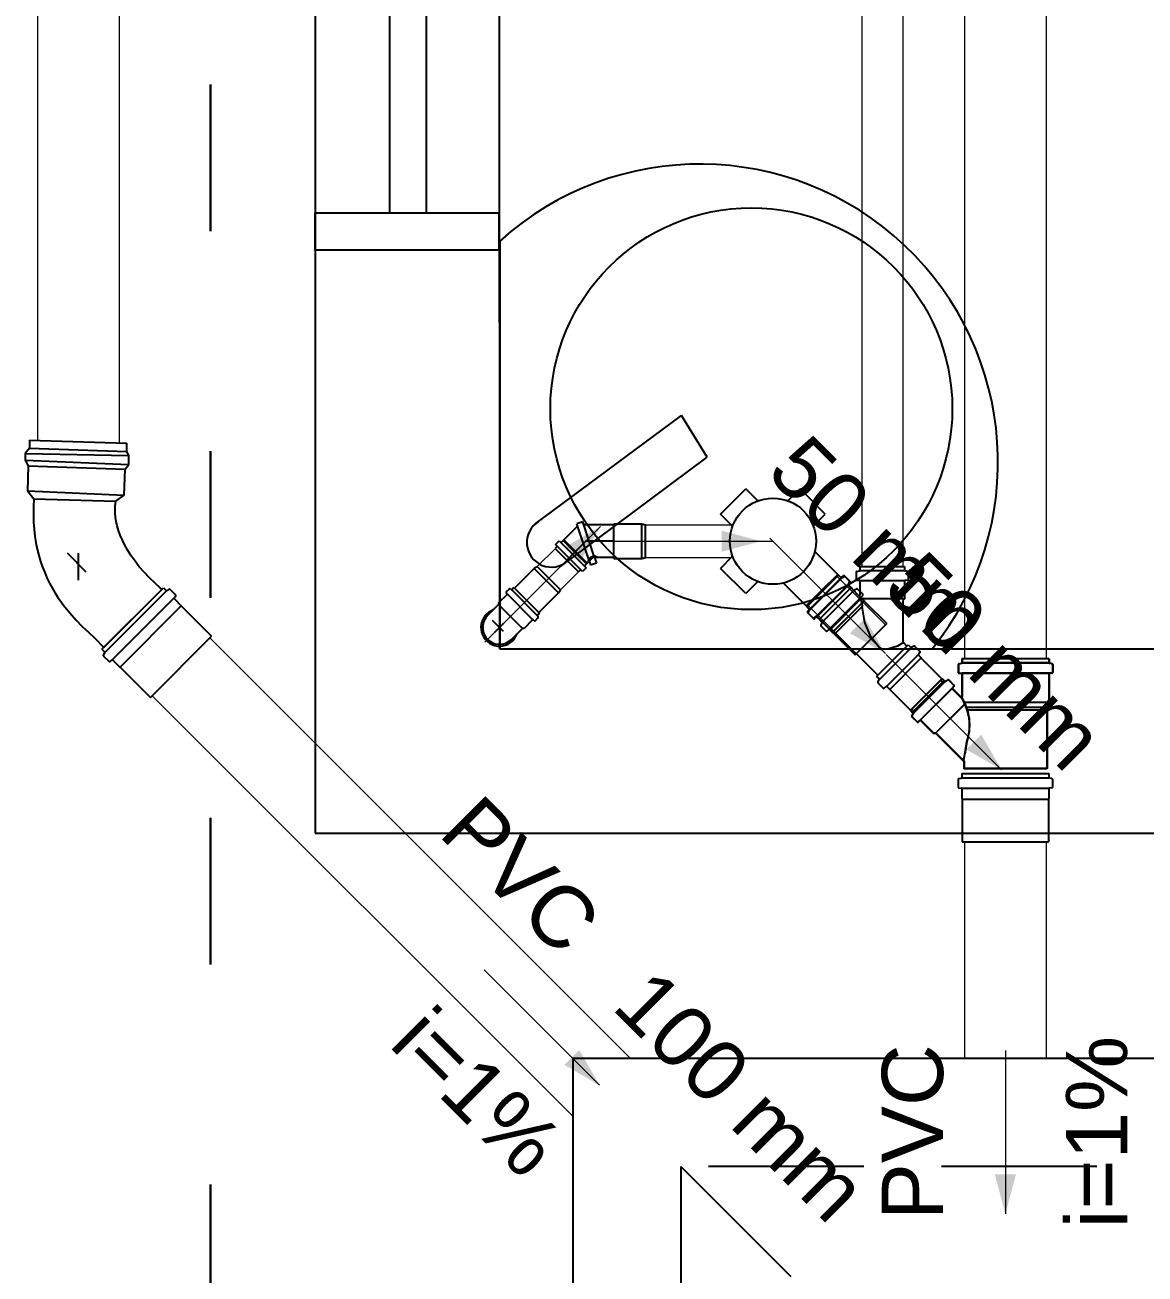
# Model space of a CAD drawing. Header units: millimetres. Extents: x -823 to -490, y -63 to 119.
# Drawn here: x -600.352 to -598.52, y 54.158 to 56.202 of the extents above; entities that cross this region are included whole.
import ezdxf

# ---------------------------------------------------------------- set-up
doc = ezdxf.new("R2010")
doc.units = ezdxf.units.MM
doc.header["$LTSCALE"] = 0.2
doc.header["$MEASUREMENT"] = 0
doc.linetypes.add('ACAD_ISO03W100', pattern=[3, 1.2, -1.8])
doc.linetypes.add('DASHED', pattern=[1.905, 1.27, -0.635])
for name, color, linetype, lineweight in [('CV-Condutos', 1, 'Continuous', 5), ('DI-Detalhes', 1, 'Continuous', 30), ('Nível 1', 7, 'Continuous', 5), ('TQ-Condutos', 5, 'Continuous', 5), ('TQ-Sentido conduto', 9, 'Continuous', 5), ('TQ-Textos conduto', 7, 'Continuous', 5)]:
    doc.layers.add(name, color=color, linetype=linetype, lineweight=lineweight)
doc.layers.add('Simbolos', color=5, linetype='Continuous')
doc.layers.add('Simbolos_int', color=2, linetype='Continuous')
doc.styles.add('Arial', font='arial.ttf')

msp = doc.modelspace()

# ---------------------------------------------------------------- hatches: boundary and pattern name
at = {"layer": 'TQ-Sentido conduto', "linetype": 'Continuous'}
for points in [[(-599.4104, 55.381), (-599.4682, 55.3476), (-599.4438, 55.3231)], [(-599.1476, 55.3571), (-599.2121, 55.3744), (-599.2121, 55.3398)], [(-598.9442, 55.1731), (-598.9776, 55.2309), (-599.0021, 55.2065)], [(-598.7541, 54.9829), (-598.7875, 55.0408), (-598.8119, 55.0164)], [(-599.4118, 54.4669), (-599.4452, 54.5247), (-599.4696, 54.5003)], [(-598.748, 54.2563), (-598.7307, 54.3209), (-598.7653, 54.3209)]]:
    msp.add_hatch(color=256, dxfattribs=at).paths.add_polyline_path(points)

# ---------------------------------------------------------------- linework, layer by layer
at = {"linetype": 'Continuous'}
for p, q in [((-599.7555, 57.7811), (-599.7555, 55.8938)), ((-599.6953, 57.7811), (-599.6953, 55.8938)), ((-599.5759, 55.8938), (-599.8769, 55.8938)), ((-599.8769, 55.8336), (-599.8769, 55.8938)), ((-599.5759, 55.8336), (-599.5759, 55.8938)), ((-599.5759, 55.8336), (-599.8769, 55.8336))]:
    msp.add_line(p, q, dxfattribs=at)
for p, q in [((-599.5749, 55.8487), (-599.5749, 55.1804)), ((-599.5177, 55.3851), (-599.2779, 55.5627)), ((-599.2357, 55.4945), (-599.2779, 55.5627)), ((-599.4755, 55.3159), (-599.2357, 55.4945)), ((-598.8685, 55.1804), (-599.5749, 55.1804)), ((-598.2906, 55.1804), (-599.5749, 55.1804))]:
    msp.add_line(p, q)
msp.add_lwpolyline([(-599.8769, 73.7554), (-599.8769, 56.9483), (-599.8769, 56.8681), (-599.8769, 56.8681), (-599.8769, 54.8794), (-598.2906, 54.8794), (-598.2906, 55.1804), (-598.8685, 55.1804), (-599.5749, 55.1804), (-599.5759, 56.8681), (-599.5759, 56.9483), (-599.5749, 56.9483), (-599.5749, 58.7955), (-596.5628, 58.7955)])
msp.add_circle((-599.1635, 55.5738), 0.3287)
for centre, radius, start, end in [((-599.2478, 55.4865), 0.4877, 321.191, 132.114), ((-599.4906, 55.355), 0.0402, 121.228, 311.968)]:
    msp.add_arc(centre, radius, start, end)
at = {"layer": 'CV-Condutos'}
for p, q in [((-598.9826, 58.7045), (-598.9826, 55.3158)), ((-598.9157, 58.7045), (-598.9157, 55.3159))]:
    msp.add_line(p, q, dxfattribs=at)
at = {"layer": 'DI-Detalhes', "color": 6, "linetype": 'ACAD_ISO03W100'}
msp.add_lwpolyline([(-600.048, 59.0399), (-592.8002, 59.0399), (-592.8002, 52.8645), (-600.048, 52.8645), (-600.048, 59.0399)], dxfattribs=at)
at = {"layer": 'Nível 1'}
for p, q in [((-599.5754, 55.2159), (-599.4342, 55.3571)), ((-599.4342, 55.3571), (-599.1282, 55.3571))]:
    msp.add_line(p, q, dxfattribs=at)
at = {"layer": 'Simbolos'}
for p, q in [((-600.3441, 55.5227), (-600.3445, 55.5091)), ((-600.3441, 55.5227), (-600.1849, 55.5174)), ((-600.1853, 55.5038), (-600.1849, 55.5174)), ((-600.3513, 55.5004), (-600.3516, 55.4896)), ((-600.3445, 55.5091), (-600.3513, 55.5004)), ((-600.1816, 55.4971), (-600.1853, 55.5038)), ((-600.182, 55.4824), (-600.1816, 55.4971)), ((-600.3516, 55.4896), (-600.3462, 55.4803)), ((-600.3462, 55.4803), (-600.3476, 55.4396)), ((-600.1894, 55.4323), (-600.1876, 55.4749)), ((-600.1876, 55.4749), (-600.182, 55.4824)), ((-600.3476, 55.4396), (-600.337, 55.4263)), ((-600.2031, 55.4224), (-600.1894, 55.4323)), ((-599.2138, 55.4015), (-599.1726, 55.4427)), ((-599.154, 55.424), (-599.1726, 55.4427)), ((-599.1025, 55.424), (-599.0838, 55.4427)), ((-599.0426, 55.4015), (-599.0838, 55.4427)), ((-600.3377, 55.4131), (-600.3379, 55.4006)), ((-600.337, 55.4263), (-600.3377, 55.4131)), ((-600.2044, 55.4079), (-600.204, 55.413)), ((-600.204, 55.4157), (-600.2036, 55.4184)), ((-600.204, 55.413), (-600.204, 55.4157)), ((-600.2036, 55.4184), (-600.2031, 55.4224)), ((-600.3379, 55.4006), (-600.3375, 55.3883)), ((-600.2042, 55.4023), (-600.2044, 55.4079)), ((-600.2038, 55.3962), (-600.2042, 55.4023)), ((-600.2025, 55.3894), (-600.2038, 55.3962)), ((-600.2009, 55.3825), (-600.2025, 55.3894)), ((-599.1952, 55.3828), (-599.2138, 55.4015)), ((-599.0613, 55.3828), (-599.0426, 55.4015)), ((-600.3375, 55.3883), (-600.3368, 55.3767)), ((-600.3368, 55.3767), (-600.3354, 55.3653)), ((-600.1986, 55.3748), (-600.2009, 55.3825)), ((-600.1959, 55.367), (-600.1986, 55.3748)), ((-599.4475, 55.382), (-599.475, 55.3545)), ((-599.439, 55.3889), (-599.4487, 55.3857)), ((-599.4295, 55.3272), (-599.4487, 55.3857)), ((-599.4199, 55.3304), (-599.439, 55.3889)), ((-599.3883, 55.3838), (-599.4375, 55.3838)), ((-599.3883, 55.3288), (-599.3883, 55.3854)), ((-599.3883, 55.3854), (-599.3429, 55.3854)), ((-599.3883, 55.3304), (-599.3883, 55.3838)), ((-599.3429, 55.3854), (-599.3369, 55.3838)), ((-600.3354, 55.3653), (-600.3337, 55.3543)), ((-600.3337, 55.3543), (-600.3316, 55.3441)), ((-600.1922, 55.3587), (-600.1959, 55.367)), ((-600.1882, 55.3504), (-600.1922, 55.3587)), ((-600.1834, 55.3417), (-600.1882, 55.3504)), ((-599.4807, 55.3488), (-599.4845, 55.345)), ((-599.4837, 55.3518), (-599.4781, 55.3575)), ((-599.4395, 55.3076), (-599.4837, 55.3518)), ((-599.4781, 55.3575), (-599.4339, 55.3133)), ((-599.4332, 55.32), (-599.4714, 55.3581)), ((-599.4321, 55.3211), (-599.4702, 55.3593)), ((-600.3316, 55.3441), (-600.3291, 55.3338)), ((-600.3291, 55.3338), (-600.3262, 55.324)), ((-600.1778, 55.3331), (-600.1834, 55.3417)), ((-600.1716, 55.3242), (-600.1778, 55.3331)), ((-599.4845, 55.345), (-599.4464, 55.3068)), ((-599.3883, 55.3304), (-599.4199, 55.3304)), ((-599.4199, 55.3304), (-599.417, 55.3216)), ((-599.3883, 55.3288), (-599.3429, 55.3288)), ((-599.3429, 55.3288), (-599.3369, 55.3304)), ((-599.1952, 55.3313), (-599.2138, 55.3127)), ((-599.0598, 55.34), (-599.0223, 55.3025)), ((-600.3262, 55.324), (-600.3231, 55.3147)), ((-600.3231, 55.3147), (-600.3194, 55.3057)), ((-600.1646, 55.3153), (-600.1716, 55.3242)), ((-600.1569, 55.3064), (-600.1646, 55.3153)), ((-599.5511, 55.2803), (-599.5189, 55.3125)), ((-599.5189, 55.3125), (-599.5136, 55.3156)), ((-599.4425, 55.3106), (-599.4464, 55.3068)), ((-599.4339, 55.3133), (-599.4395, 55.3076)), ((-599.4321, 55.3211), (-599.4369, 55.3163)), ((-599.4295, 55.3272), (-599.4267, 55.3185)), ((-599.4267, 55.3185), (-599.417, 55.3216)), ((-599.1726, 55.2715), (-599.2138, 55.3127)), ((-598.9909, 55.3077), (-598.9869, 55.3088)), ((-598.9859, 55.3158), (-598.9128, 55.3159)), ((-598.9859, 55.3158), (-598.9859, 55.31)), ((-598.9128, 55.3159), (-598.9128, 55.31)), ((-598.9079, 55.3077), (-598.9118, 55.3088)), ((-600.3194, 55.3057), (-600.3157, 55.297)), ((-600.3157, 55.297), (-600.3117, 55.2887)), ((-600.3117, 55.2887), (-600.3073, 55.2808)), ((-600.1482, 55.2974), (-600.1569, 55.3064)), ((-600.1388, 55.2887), (-600.1482, 55.2974)), ((-600.128, 55.2779), (-600.1388, 55.2887)), ((-599.154, 55.2902), (-599.1726, 55.2715)), ((-599.1111, 55.2887), (-599.0736, 55.2512)), ((-599.0725, 55.2497), (-599.0208, 55.3014)), ((-599.0219, 55.3024), (-599.0223, 55.3025)), ((-599.0176, 55.2982), (-599.0219, 55.3024)), ((-599.0208, 55.3014), (-599.0167, 55.2973)), ((-599.0131, 55.3003), (-599.0158, 55.2981)), ((-599.0116, 55.2991), (-599.0151, 55.2971)), ((-599.003, 55.292), (-599.0113, 55.3003)), ((-599.0099, 55.2989), (-599.0017, 55.2906)), ((-599.0028, 55.2904), (-599.0049, 55.2868)), ((-599.0016, 55.2888), (-599.0039, 55.2861)), ((-598.9919, 55.3064), (-598.9919, 55.2947)), ((-598.9906, 55.2934), (-598.9871, 55.293)), ((-598.9859, 55.2917), (-598.9859, 55.2693)), ((-598.9128, 55.2917), (-598.9128, 55.263)), ((-598.9081, 55.2934), (-598.9116, 55.293)), ((-598.9069, 55.3064), (-598.9069, 55.2947)), ((-600.3073, 55.2808), (-600.3028, 55.2733)), ((-600.3028, 55.2733), (-600.2982, 55.2659)), ((-600.2257, 55.1802), (-600.1251, 55.2808)), ((-600.2228, 55.1831), (-600.128, 55.2779)), ((-600.1293, 55.2792), (-600.134, 55.2839)), ((-600.1251, 55.2808), (-600.1209, 55.2766)), ((-600.1158, 55.2784), (-600.1193, 55.2764)), ((-600.1142, 55.2782), (-600.1052, 55.2693)), ((-600.1051, 55.2674), (-600.1074, 55.2648)), ((-599.5635, 55.2695), (-599.5769, 55.2561)), ((-599.5598, 55.2788), (-599.5644, 55.2743)), ((-599.5644, 55.2725), (-599.5634, 55.2713)), ((-599.5582, 55.279), (-599.5564, 55.278)), ((-599.5519, 55.2811), (-599.5548, 55.2782)), ((-599.5519, 55.2811), (-599.5102, 55.2395)), ((-599.511, 55.2403), (-599.5511, 55.2803)), ((-599.511, 55.2403), (-599.4789, 55.2724)), ((-599.4789, 55.2724), (-599.4758, 55.2778)), ((-599.0522, 55.2294), (-599.0005, 55.2811)), ((-599.0522, 55.2294), (-599.0005, 55.2811)), ((-599.0005, 55.2811), (-599.0046, 55.2852)), ((-599.0038, 55.2843), (-598.9994, 55.2799)), ((-599.0005, 55.2811), (-598.9964, 55.277)), ((-598.9994, 55.2799), (-598.9994, 55.2795)), ((-598.9994, 55.2795), (-598.9882, 55.2684)), ((-598.9913, 55.2788), (-598.9948, 55.2768)), ((-598.9896, 55.2786), (-598.9814, 55.2703)), ((-598.9813, 55.2685), (-598.9836, 55.2658)), ((-600.2982, 55.2659), (-600.2884, 55.2522)), ((-600.2884, 55.2522), (-600.2785, 55.2397)), ((-600.1073, 55.263), (-600.0959, 55.2516)), ((-600.0959, 55.2516), (-600.0959, 55.2511)), ((-600.0959, 55.2511), (-600.0464, 55.2017)), ((-599.5857, 55.2446), (-599.5769, 55.2534)), ((-599.5769, 55.2561), (-599.5769, 55.2534)), ((-599.0735, 55.2507), (-599.0736, 55.2512)), ((-599.0693, 55.2465), (-599.0735, 55.2507)), ((-599.0725, 55.2497), (-599.0684, 55.2456)), ((-598.9835, 55.264), (-598.979, 55.2596)), ((-598.979, 55.2596), (-598.979, 55.2592)), ((-598.979, 55.2592), (-598.9421, 55.2223)), ((-598.9128, 55.263), (-598.9155, 55.2603)), ((-598.9155, 55.2603), (-598.9155, 55.1931)), ((-600.2785, 55.2397), (-600.2681, 55.2281)), ((-600.2681, 55.2281), (-600.2581, 55.2177)), ((-599.5949, 55.2354), (-599.5857, 55.2446)), ((-599.5218, 55.2278), (-599.5352, 55.2144)), ((-599.5188, 55.2269), (-599.52, 55.2279)), ((-599.5125, 55.2315), (-599.517, 55.227)), ((-599.5123, 55.2331), (-599.5133, 55.2349)), ((-599.5102, 55.2395), (-599.5131, 55.2365)), ((-599.0715, 55.242), (-599.0692, 55.2447)), ((-599.0631, 55.2319), (-599.0714, 55.2402)), ((-599.0703, 55.2404), (-599.0682, 55.244)), ((-599.07, 55.2388), (-599.0618, 55.2305)), ((-599.0615, 55.2317), (-599.0579, 55.2337)), ((-599.06, 55.2304), (-599.0573, 55.2327)), ((-599.0522, 55.2294), (-599.0563, 55.2335)), ((-599.0555, 55.2326), (-599.051, 55.2282)), ((-599.0522, 55.2294), (-599.0481, 55.2253)), ((-599.051, 55.2282), (-599.0507, 55.2282)), ((-599.0507, 55.2282), (-599.0348, 55.2123)), ((-600.2581, 55.2177), (-600.248, 55.208)), ((-600.248, 55.208), (-600.2386, 55.1993)), ((-599.556, 55.1965), (-599.5468, 55.2057)), ((-599.5467, 55.2057), (-599.538, 55.2144)), ((-599.5352, 55.2144), (-599.538, 55.2144)), ((-599.05, 55.2201), (-599.0479, 55.2237)), ((-599.0497, 55.2185), (-599.0415, 55.2102)), ((-599.0397, 55.2101), (-599.037, 55.2124)), ((-599.0351, 55.2123), (-599.0307, 55.2079)), ((-599.0348, 55.2123), (-599.0314, 55.2123)), ((-599.0314, 55.2123), (-599.0289, 55.2099)), ((-599.0307, 55.2079), (-599.0303, 55.2079)), ((-599.0303, 55.2079), (-598.9935, 55.171)), ((-599.0289, 55.2099), (-599.0302, 55.2083)), ((-599.0302, 55.2083), (-599.0274, 55.2056)), ((-599.0259, 55.2069), (-599.0274, 55.2056)), ((-599.0259, 55.2069), (-598.9568, 55.1377)), ((-600.2386, 55.1993), (-600.2228, 55.1831)), ((-598.9587, 55.1359), (-598.907, 55.1875)), ((-598.9568, 55.1377), (-598.9089, 55.1856)), ((-598.9149, 55.1917), (-598.9089, 55.1856)), ((-598.907, 55.1875), (-598.9029, 55.1834)), ((-598.8977, 55.1853), (-598.9013, 55.1832)), ((-598.8961, 55.185), (-598.8878, 55.1768)), ((-600.2257, 55.1802), (-600.2215, 55.176)), ((-600.2233, 55.1709), (-600.2213, 55.1744)), ((-600.2231, 55.1692), (-600.2142, 55.1603)), ((-598.8877, 55.175), (-598.89, 55.1723)), ((-598.8899, 55.1705), (-598.8855, 55.166)), ((-598.8855, 55.166), (-598.8855, 55.1657)), ((-598.8855, 55.1657), (-598.8486, 55.1288)), ((-598.6768, 55.1646), (-598.8191, 55.1646)), ((-598.8191, 55.1646), (-598.8191, 55.1586)), ((-598.6765, 55.1649), (-598.8188, 55.1649)), ((-598.8188, 55.1649), (-598.8188, 55.159)), ((-598.6768, 55.1646), (-598.6768, 55.1586)), ((-598.6765, 55.1649), (-598.6765, 55.159)), ((-600.2124, 55.1602), (-600.2097, 55.1625)), ((-600.2079, 55.1624), (-600.1965, 55.151)), ((-600.1965, 55.151), (-600.196, 55.151)), ((-600.196, 55.151), (-600.1466, 55.1015)), ((-598.825, 55.155), (-598.825, 55.1424)), ((-598.8247, 55.1553), (-598.8247, 55.1427)), ((-598.824, 55.1563), (-598.8201, 55.1573)), ((-598.8237, 55.1566), (-598.8198, 55.1577)), ((-598.6719, 55.1563), (-598.6758, 55.1573)), ((-598.6716, 55.1566), (-598.6755, 55.1577)), ((-598.671, 55.155), (-598.671, 55.1424)), ((-598.6706, 55.1553), (-598.6706, 55.1427)), ((-598.9587, 55.1359), (-598.9546, 55.1317)), ((-598.9564, 55.1266), (-598.9543, 55.1301)), ((-598.9562, 55.125), (-598.9479, 55.1167)), ((-598.8516, 55.1321), (-598.9033, 55.0804)), ((-598.8512, 55.1325), (-598.9029, 55.0808)), ((-598.8516, 55.1321), (-598.8475, 55.128)), ((-598.8512, 55.1325), (-598.8471, 55.1283)), ((-598.8423, 55.1298), (-598.8459, 55.1278)), ((-598.842, 55.1302), (-598.8455, 55.1281)), ((-598.8407, 55.1296), (-598.8324, 55.1214)), ((-598.8404, 55.13), (-598.8321, 55.1217)), ((-598.8238, 55.141), (-598.8203, 55.1407)), ((-598.8235, 55.1414), (-598.82, 55.1411)), ((-598.8191, 55.1394), (-598.8191, 55.1029)), ((-598.8188, 55.1397), (-598.8188, 55.1032)), ((-598.6768, 55.1394), (-598.6768, 55.0969)), ((-598.6765, 55.1397), (-598.6765, 55.0972)), ((-598.6722, 55.141), (-598.6756, 55.1407)), ((-598.6718, 55.1414), (-598.6753, 55.1411)), ((-598.9461, 55.1166), (-598.9434, 55.1189)), ((-598.9416, 55.1188), (-598.9372, 55.1144)), ((-598.9372, 55.1144), (-598.9368, 55.1144)), ((-598.9368, 55.1144), (-598.8999, 55.0775)), ((-598.8323, 55.1195), (-598.8346, 55.1169)), ((-598.8345, 55.1151), (-598.8214, 55.1019)), ((-598.832, 55.1199), (-598.8343, 55.1172)), ((-598.8342, 55.1154), (-598.8211, 55.1023)), ((-598.6768, 55.0969), (-598.6801, 55.0936)), ((-598.6801, 55.0936), (-598.6801, 55.0853)), ((-598.6801, 55.0853), (-598.6781, 55.0852)), ((-598.6765, 55.0972), (-598.6798, 55.0939)), ((-598.6798, 55.0939), (-598.6798, 55.0857)), ((-598.6798, 55.0857), (-598.6778, 55.0855)), ((-598.6781, 55.0852), (-598.6781, 55.0812)), ((-598.6778, 55.0855), (-598.6778, 55.0816)), ((-598.9033, 55.0804), (-598.8992, 55.0763)), ((-598.9029, 55.0808), (-598.8988, 55.0767)), ((-598.901, 55.0712), (-598.8989, 55.0747)), ((-598.9008, 55.0695), (-598.8925, 55.0613)), ((-598.9007, 55.0715), (-598.8986, 55.0751)), ((-598.9004, 55.0699), (-598.8922, 55.0616)), ((-598.8907, 55.0612), (-598.888, 55.0635)), ((-598.8904, 55.0615), (-598.8877, 55.0638)), ((-598.8862, 55.0634), (-598.8659, 55.0431)), ((-598.8859, 55.0637), (-598.8656, 55.0434)), ((-598.6801, 55.0811), (-598.6781, 55.0812)), ((-598.6801, 55.0811), (-598.6801, 54.9849)), ((-598.6798, 55.0814), (-598.6778, 55.0816)), ((-598.6798, 55.0814), (-598.6798, 54.9852)), ((-598.8659, 55.0431), (-598.8621, 55.0431)), ((-598.8656, 55.0434), (-598.8618, 55.0434)), ((-598.8621, 55.0431), (-598.8159, 54.9968)), ((-598.8618, 55.0434), (-598.8155, 54.9972)), ((-598.8159, 54.9968), (-598.8159, 54.9849)), ((-598.6801, 54.9849), (-598.8159, 54.9849)), ((-598.8155, 54.9972), (-598.8155, 54.9852)), ((-598.6798, 54.9852), (-598.8155, 54.9852)), ((-598.825, 54.9673), (-598.825, 54.9547)), ((-598.824, 54.9686), (-598.8201, 54.9696)), ((-598.8191, 54.9768), (-598.8191, 54.9709)), ((-598.8191, 54.9768), (-598.6768, 54.9768)), ((-598.6768, 54.9768), (-598.6768, 54.9709)), ((-598.6719, 54.9686), (-598.6758, 54.9696)), ((-598.671, 54.9673), (-598.671, 54.9547)), ((-598.8238, 54.9533), (-598.8203, 54.953)), ((-598.8191, 54.9517), (-598.8191, 54.9355)), ((-598.6768, 54.9517), (-598.6768, 54.9355)), ((-598.6722, 54.9533), (-598.6756, 54.953)), ((-598.8191, 54.9355), (-598.8188, 54.9352)), ((-598.8188, 54.9352), (-598.8188, 54.8653)), ((-598.6768, 54.9355), (-598.6772, 54.9352)), ((-598.6772, 54.9352), (-598.6772, 54.8653))]:
    msp.add_line(p, q, dxfattribs=at)
for points in [[(-599.154, 55.424), (-599.1538, 55.4239), (-599.1536, 55.4237), (-599.1534, 55.4236), (-599.1531, 55.4235), (-599.1529, 55.4235), (-599.1526, 55.4234), (-599.1524, 55.4235), (-599.1521, 55.4235), (-599.1519, 55.4236)], [(-599.1046, 55.4236), (-599.1043, 55.4235), (-599.1041, 55.4235), (-599.1038, 55.4234), (-599.1036, 55.4235), (-599.1033, 55.4235), (-599.1031, 55.4236), (-599.1029, 55.4237), (-599.1027, 55.4239), (-599.1025, 55.424)], [(-599.1947, 55.3807), (-599.1946, 55.381), (-599.1946, 55.3812), (-599.1946, 55.3815), (-599.1946, 55.3817), (-599.1947, 55.382), (-599.1947, 55.3822), (-599.1949, 55.3824), (-599.195, 55.3826), (-599.1952, 55.3828)], [(-599.0613, 55.3828), (-599.0615, 55.3826), (-599.0616, 55.3824), (-599.0617, 55.3822), (-599.0618, 55.382), (-599.0619, 55.3817), (-599.0619, 55.3815), (-599.0619, 55.3812), (-599.0618, 55.381), (-599.0618, 55.3807)], [(-599.1952, 55.3313), (-599.195, 55.3315), (-599.1949, 55.3317), (-599.1947, 55.332), (-599.1947, 55.3322), (-599.1946, 55.3324), (-599.1946, 55.3327), (-599.1946, 55.3329), (-599.1946, 55.3332), (-599.1947, 55.3334)], [(-598.9909, 55.3077), (-598.991, 55.3076), (-598.9912, 55.3075), (-598.9914, 55.3074), (-598.9915, 55.3073), (-598.9916, 55.3071), (-598.9917, 55.307), (-598.9918, 55.3068), (-598.9918, 55.3066), (-598.9919, 55.3064)], [(-598.9869, 55.3087), (-598.9867, 55.3088), (-598.9865, 55.3089), (-598.9864, 55.309), (-598.9862, 55.3091), (-598.9861, 55.3093), (-598.986, 55.3095), (-598.986, 55.3097), (-598.9859, 55.3098), (-598.9859, 55.31)], [(-598.9128, 55.31), (-598.9128, 55.3098), (-598.9128, 55.3097), (-598.9127, 55.3095), (-598.9126, 55.3093), (-598.9125, 55.3091), (-598.9123, 55.309), (-598.9122, 55.3089), (-598.912, 55.3088), (-598.9118, 55.3087)], [(-598.9069, 55.3064), (-598.9069, 55.3066), (-598.9069, 55.3068), (-598.907, 55.307), (-598.9071, 55.3071), (-598.9072, 55.3073), (-598.9073, 55.3074), (-598.9075, 55.3075), (-598.9077, 55.3076), (-598.9079, 55.3077)], [(-599.1519, 55.2906), (-599.1521, 55.2907), (-599.1524, 55.2907), (-599.1526, 55.2907), (-599.1529, 55.2907), (-599.1531, 55.2907), (-599.1534, 55.2906), (-599.1536, 55.2905), (-599.1538, 55.2903), (-599.154, 55.2902)], [(-599.0176, 55.2982), (-599.0174, 55.298), (-599.0173, 55.2979), (-599.017, 55.2978), (-599.0168, 55.2978), (-599.0166, 55.2978), (-599.0164, 55.2978), (-599.0162, 55.2979), (-599.016, 55.2979), (-599.0158, 55.2981)], [(-599.0167, 55.2973), (-599.0166, 55.2971), (-599.0164, 55.297), (-599.0162, 55.297), (-599.0161, 55.2969), (-599.0159, 55.2969), (-599.0157, 55.2969), (-599.0155, 55.2969), (-599.0153, 55.297), (-599.0151, 55.2971)], [(-599.0113, 55.3003), (-599.0115, 55.3004), (-599.0117, 55.3005), (-599.0119, 55.3006), (-599.0121, 55.3006), (-599.0123, 55.3006), (-599.0125, 55.3006), (-599.0127, 55.3006), (-599.0129, 55.3005), (-599.0131, 55.3003)], [(-599.0099, 55.2989), (-599.0101, 55.299), (-599.0103, 55.2991), (-599.0104, 55.2992), (-599.0106, 55.2993), (-599.0108, 55.2993), (-599.011, 55.2993), (-599.0112, 55.2993), (-599.0114, 55.2992), (-599.0116, 55.2991)], [(-599.0049, 55.2868), (-599.0049, 55.2866), (-599.005, 55.2864), (-599.005, 55.2863), (-599.005, 55.2861), (-599.005, 55.2859), (-599.005, 55.2857), (-599.0049, 55.2855), (-599.0048, 55.2853), (-599.0046, 55.2852)], [(-599.0028, 55.2904), (-599.0027, 55.2905), (-599.0027, 55.2907), (-599.0026, 55.2909), (-599.0026, 55.2911), (-599.0027, 55.2913), (-599.0027, 55.2915), (-599.0028, 55.2917), (-599.0029, 55.2918), (-599.003, 55.292)], [(-599.0016, 55.2888), (-599.0015, 55.289), (-599.0014, 55.2892), (-599.0013, 55.2894), (-599.0013, 55.2896), (-599.0013, 55.2898), (-599.0013, 55.2901), (-599.0014, 55.2903), (-599.0015, 55.2905), (-599.0017, 55.2906)], [(-598.9919, 55.2947), (-598.9918, 55.2945), (-598.9918, 55.2943), (-598.9917, 55.294), (-598.9916, 55.2939), (-598.9914, 55.2937), (-598.9913, 55.2936), (-598.9911, 55.2935), (-598.9909, 55.2934), (-598.9906, 55.2934)], [(-598.9859, 55.2917), (-598.9859, 55.2919), (-598.986, 55.2921), (-598.9861, 55.2924), (-598.9862, 55.2925), (-598.9863, 55.2927), (-598.9865, 55.2928), (-598.9867, 55.2929), (-598.9869, 55.293), (-598.9871, 55.293)], [(-598.9116, 55.293), (-598.9118, 55.293), (-598.912, 55.2929), (-598.9122, 55.2928), (-598.9124, 55.2927), (-598.9125, 55.2925), (-598.9127, 55.2923), (-598.9128, 55.2921), (-598.9128, 55.2919), (-598.9128, 55.2917)], [(-598.9081, 55.2934), (-598.9079, 55.2934), (-598.9077, 55.2935), (-598.9075, 55.2936), (-598.9073, 55.2937), (-598.9072, 55.2939), (-598.907, 55.294), (-598.9069, 55.2943), (-598.9069, 55.2945), (-598.9069, 55.2947)], [(-600.1209, 55.2766), (-600.1207, 55.2765), (-600.1206, 55.2764), (-600.1204, 55.2763), (-600.1202, 55.2762), (-600.12, 55.2762), (-600.1198, 55.2762), (-600.1196, 55.2762), (-600.1194, 55.2763), (-600.1193, 55.2764)], [(-600.1142, 55.2782), (-600.1143, 55.2783), (-600.1145, 55.2784), (-600.1146, 55.2785), (-600.1148, 55.2785), (-600.115, 55.2786), (-600.1152, 55.2786), (-600.1154, 55.2785), (-600.1156, 55.2785), (-600.1158, 55.2784)], [(-600.1052, 55.2674), (-600.105, 55.2676), (-600.1049, 55.2678), (-600.1049, 55.268), (-600.1048, 55.2683), (-600.1048, 55.2685), (-600.1049, 55.2687), (-600.105, 55.2689), (-600.1051, 55.2691), (-600.1052, 55.2693)], [(-599.5644, 55.2743), (-599.5645, 55.2741), (-599.5646, 55.274), (-599.5647, 55.2737), (-599.5647, 55.2735), (-599.5647, 55.2733), (-599.5647, 55.2731), (-599.5647, 55.2729), (-599.5646, 55.2727), (-599.5644, 55.2725)], [(-599.5635, 55.2695), (-599.5633, 55.2697), (-599.5632, 55.2699), (-599.5632, 55.2701), (-599.5631, 55.2703), (-599.5631, 55.2705), (-599.5631, 55.2707), (-599.5632, 55.2709), (-599.5633, 55.2711), (-599.5634, 55.2713)], [(-599.5582, 55.279), (-599.5584, 55.2791), (-599.5586, 55.2792), (-599.5588, 55.2792), (-599.559, 55.2792), (-599.5592, 55.2792), (-599.5593, 55.2791), (-599.5595, 55.2791), (-599.5597, 55.279), (-599.5598, 55.2788)], [(-599.5564, 55.278), (-599.5562, 55.2779), (-599.556, 55.2778), (-599.5559, 55.2778), (-599.5557, 55.2778), (-599.5555, 55.2778), (-599.5553, 55.2779), (-599.5551, 55.278), (-599.5549, 55.2781), (-599.5548, 55.2782)], [(-599.0039, 55.2861), (-599.004, 55.2859), (-599.0041, 55.2857), (-599.0041, 55.2855), (-599.0042, 55.2853), (-599.0042, 55.2851), (-599.0041, 55.2849), (-599.004, 55.2847), (-599.0039, 55.2845), (-599.0038, 55.2843)], [(-598.9964, 55.277), (-598.9963, 55.2768), (-598.9961, 55.2767), (-598.9959, 55.2767), (-598.9958, 55.2766), (-598.9956, 55.2766), (-598.9954, 55.2766), (-598.9952, 55.2766), (-598.995, 55.2767), (-598.9948, 55.2768)], [(-598.9896, 55.2786), (-598.9898, 55.2787), (-598.99, 55.2788), (-598.9901, 55.2789), (-598.9903, 55.279), (-598.9905, 55.279), (-598.9907, 55.279), (-598.9909, 55.279), (-598.9911, 55.2789), (-598.9913, 55.2788)], [(-598.9882, 55.2684), (-598.9881, 55.2682), (-598.9879, 55.2681), (-598.9878, 55.2681), (-598.9876, 55.268), (-598.9874, 55.268), (-598.9873, 55.268), (-598.9871, 55.268), (-598.9869, 55.268), (-598.9867, 55.2681), (-598.9866, 55.2681), (-598.9864, 55.2682), (-598.9863, 55.2684), (-598.9862, 55.2685), (-598.9861, 55.2686), (-598.986, 55.2688), (-598.986, 55.269), (-598.9859, 55.2691), (-598.9859, 55.2693)], [(-598.9813, 55.2685), (-598.9812, 55.2687), (-598.9811, 55.2689), (-598.981, 55.2691), (-598.981, 55.2693), (-598.981, 55.2695), (-598.981, 55.2698), (-598.9811, 55.27), (-598.9812, 55.2702), (-598.9814, 55.2703)], [(-600.1074, 55.2648), (-600.1075, 55.2646), (-600.1076, 55.2644), (-600.1077, 55.2642), (-600.1077, 55.264), (-600.1077, 55.2638), (-600.1076, 55.2636), (-600.1075, 55.2634), (-600.1074, 55.2632), (-600.1073, 55.263)], [(-599.0692, 55.2447), (-599.0691, 55.2448), (-599.069, 55.245), (-599.0689, 55.2453), (-599.0689, 55.2455), (-599.0689, 55.2457), (-599.069, 55.2459), (-599.069, 55.2461), (-599.0691, 55.2463), (-599.0693, 55.2465)], [(-598.9835, 55.2658), (-598.9837, 55.2656), (-598.9838, 55.2654), (-598.9838, 55.2652), (-598.9839, 55.265), (-598.9838, 55.2648), (-598.9838, 55.2646), (-598.9837, 55.2644), (-598.9836, 55.2642), (-598.9835, 55.264)], [(-599.5949, 55.2353), (-599.598, 55.2317), (-599.6004, 55.2275), (-599.602, 55.223), (-599.6028, 55.2183), (-599.6028, 55.2135), (-599.602, 55.2088), (-599.6004, 55.2043), (-599.598, 55.2001), (-599.5949, 55.1964), (-599.5912, 55.1934), (-599.5871, 55.191), (-599.5826, 55.1893), (-599.5778, 55.1885), (-599.573, 55.1885), (-599.5683, 55.1893), (-599.5638, 55.191), (-599.5597, 55.1934), (-599.556, 55.1964)], [(-599.52, 55.2279), (-599.5202, 55.228), (-599.5204, 55.2281), (-599.5206, 55.2282), (-599.5208, 55.2282), (-599.521, 55.2282), (-599.5213, 55.2282), (-599.5215, 55.2281), (-599.5217, 55.228), (-599.5218, 55.2278)], [(-599.5188, 55.2269), (-599.5186, 55.2268), (-599.5184, 55.2267), (-599.5182, 55.2266), (-599.518, 55.2266), (-599.5178, 55.2266), (-599.5176, 55.2266), (-599.5174, 55.2267), (-599.5172, 55.2268), (-599.517, 55.227)], [(-599.5131, 55.2365), (-599.5133, 55.2364), (-599.5134, 55.2362), (-599.5134, 55.2361), (-599.5135, 55.2359), (-599.5135, 55.2357), (-599.5135, 55.2355), (-599.5135, 55.2353), (-599.5134, 55.2351), (-599.5133, 55.2349)], [(-599.5125, 55.2315), (-599.5124, 55.2316), (-599.5123, 55.2318), (-599.5122, 55.232), (-599.5121, 55.2322), (-599.5121, 55.2324), (-599.5121, 55.2326), (-599.5121, 55.2327), (-599.5122, 55.2329), (-599.5123, 55.2331)], [(-599.0715, 55.242), (-599.0716, 55.2418), (-599.0717, 55.2416), (-599.0718, 55.2414), (-599.0718, 55.2412), (-599.0718, 55.2409), (-599.0717, 55.2407), (-599.0716, 55.2405), (-599.0715, 55.2403), (-599.0714, 55.2402)], [(-599.0702, 55.2404), (-599.0703, 55.2402), (-599.0704, 55.2401), (-599.0704, 55.2399), (-599.0704, 55.2397), (-599.0704, 55.2395), (-599.0703, 55.2393), (-599.0703, 55.2391), (-599.0702, 55.239), (-599.07, 55.2388)], [(-599.0682, 55.244), (-599.0681, 55.2442), (-599.0681, 55.2443), (-599.068, 55.2445), (-599.068, 55.2447), (-599.068, 55.2449), (-599.0681, 55.2451), (-599.0682, 55.2453), (-599.0683, 55.2454), (-599.0684, 55.2456)], [(-599.0631, 55.2319), (-599.063, 55.2318), (-599.0628, 55.2317), (-599.0626, 55.2316), (-599.0624, 55.2315), (-599.0622, 55.2315), (-599.0621, 55.2315), (-599.0619, 55.2315), (-599.0617, 55.2316), (-599.0615, 55.2317)], [(-599.0618, 55.2305), (-599.0616, 55.2304), (-599.0614, 55.2303), (-599.0612, 55.2302), (-599.061, 55.2301), (-599.0608, 55.2301), (-599.0605, 55.2302), (-599.0603, 55.2302), (-599.0601, 55.2303), (-599.06, 55.2305)], [(-599.0563, 55.2335), (-599.0565, 55.2336), (-599.0566, 55.2337), (-599.0568, 55.2338), (-599.057, 55.2339), (-599.0572, 55.2339), (-599.0574, 55.2339), (-599.0576, 55.2339), (-599.0578, 55.2338), (-599.0579, 55.2337)], [(-599.0555, 55.2326), (-599.0556, 55.2328), (-599.0558, 55.2329), (-599.056, 55.233), (-599.0562, 55.233), (-599.0565, 55.233), (-599.0567, 55.233), (-599.0569, 55.2329), (-599.0571, 55.2328), (-599.0573, 55.2327)], [(-599.0499, 55.2201), (-599.05, 55.2199), (-599.0501, 55.2198), (-599.0501, 55.2196), (-599.0501, 55.2194), (-599.0501, 55.2192), (-599.05, 55.219), (-599.05, 55.2188), (-599.0499, 55.2187), (-599.0497, 55.2185)], [(-599.0479, 55.2237), (-599.0478, 55.2239), (-599.0478, 55.224), (-599.0477, 55.2242), (-599.0477, 55.2244), (-599.0477, 55.2246), (-599.0478, 55.2248), (-599.0479, 55.225), (-599.048, 55.2251), (-599.0481, 55.2253)], [(-599.0415, 55.2102), (-599.0413, 55.2101), (-599.0411, 55.21), (-599.0409, 55.2099), (-599.0407, 55.2098), (-599.0405, 55.2098), (-599.0402, 55.2099), (-599.04, 55.2099), (-599.0398, 55.21), (-599.0397, 55.2102)], [(-599.0351, 55.2123), (-599.0353, 55.2125), (-599.0355, 55.2126), (-599.0357, 55.2127), (-599.0359, 55.2127), (-599.0361, 55.2127), (-599.0364, 55.2127), (-599.0366, 55.2126), (-599.0368, 55.2125), (-599.037, 55.2124)], [(-598.9155, 55.1931), (-598.9155, 55.1929), (-598.9155, 55.1927), (-598.9154, 55.1926), (-598.9154, 55.1924), (-598.9153, 55.1922), (-598.9152, 55.1921), (-598.9151, 55.1919), (-598.915, 55.1918), (-598.9149, 55.1917)], [(-598.8961, 55.185), (-598.8962, 55.1852), (-598.8964, 55.1853), (-598.8966, 55.1854), (-598.8968, 55.1854), (-598.897, 55.1854), (-598.8972, 55.1854), (-598.8973, 55.1854), (-598.8975, 55.1853), (-598.8977, 55.1853)], [(-600.2233, 55.1709), (-600.2234, 55.1707), (-600.2234, 55.1705), (-600.2235, 55.1703), (-600.2235, 55.1701), (-600.2235, 55.1699), (-600.2234, 55.1697), (-600.2233, 55.1696), (-600.2232, 55.1694), (-600.2231, 55.1692)], [(-600.2213, 55.1744), (-600.2212, 55.1745), (-600.2212, 55.1747), (-600.2211, 55.1749), (-600.2211, 55.1751), (-600.2211, 55.1753), (-600.2212, 55.1755), (-600.2213, 55.1757), (-600.2214, 55.1758), (-600.2215, 55.176)], [(-598.9029, 55.1834), (-598.9027, 55.1833), (-598.9026, 55.1832), (-598.9024, 55.1831), (-598.9022, 55.1831), (-598.902, 55.183), (-598.9018, 55.183), (-598.9016, 55.1831), (-598.9014, 55.1831), (-598.9013, 55.1832)], [(-598.89, 55.1723), (-598.8901, 55.1721), (-598.8902, 55.1719), (-598.8903, 55.1717), (-598.8903, 55.1715), (-598.8903, 55.1712), (-598.8903, 55.171), (-598.8902, 55.1708), (-598.8901, 55.1706), (-598.8899, 55.1705)], [(-598.8877, 55.175), (-598.8876, 55.1751), (-598.8875, 55.1753), (-598.8875, 55.1756), (-598.8874, 55.1758), (-598.8874, 55.176), (-598.8875, 55.1762), (-598.8876, 55.1764), (-598.8877, 55.1766), (-598.8878, 55.1768)], [(-600.2142, 55.1603), (-600.214, 55.1602), (-600.2138, 55.1601), (-600.2136, 55.16), (-600.2134, 55.1599), (-600.2132, 55.1599), (-600.213, 55.16), (-600.2127, 55.16), (-600.2125, 55.1601), (-600.2124, 55.1602)], [(-600.2079, 55.1624), (-600.2081, 55.1625), (-600.2083, 55.1626), (-600.2085, 55.1627), (-600.2087, 55.1628), (-600.2089, 55.1628), (-600.2091, 55.1627), (-600.2093, 55.1627), (-600.2095, 55.1626), (-600.2097, 55.1625)], [(-598.824, 55.1563), (-598.8242, 55.1562), (-598.8244, 55.1561), (-598.8245, 55.156), (-598.8247, 55.1559), (-598.8248, 55.1557), (-598.8249, 55.1556), (-598.825, 55.1554), (-598.825, 55.1552), (-598.825, 55.155)], [(-598.8237, 55.1566), (-598.8239, 55.1566), (-598.824, 55.1565), (-598.8242, 55.1564), (-598.8243, 55.1562), (-598.8245, 55.1561), (-598.8246, 55.1559), (-598.8246, 55.1557), (-598.8247, 55.1555), (-598.8247, 55.1553)], [(-598.8201, 55.1573), (-598.8199, 55.1574), (-598.8198, 55.1575), (-598.8196, 55.1576), (-598.8195, 55.1577), (-598.8194, 55.1579), (-598.8193, 55.1581), (-598.8192, 55.1582), (-598.8191, 55.1584), (-598.8191, 55.1586)], [(-598.8198, 55.1577), (-598.8196, 55.1577), (-598.8194, 55.1578), (-598.8193, 55.1579), (-598.8191, 55.1581), (-598.819, 55.1582), (-598.8189, 55.1584), (-598.8189, 55.1586), (-598.8188, 55.1588), (-598.8188, 55.159)], [(-598.6768, 55.1586), (-598.6768, 55.1584), (-598.6768, 55.1582), (-598.6767, 55.1581), (-598.6766, 55.1579), (-598.6765, 55.1577), (-598.6764, 55.1576), (-598.6762, 55.1575), (-598.676, 55.1574), (-598.6758, 55.1573)], [(-598.6765, 55.159), (-598.6765, 55.1588), (-598.6764, 55.1586), (-598.6764, 55.1584), (-598.6763, 55.1582), (-598.6762, 55.1581), (-598.676, 55.1579), (-598.6759, 55.1578), (-598.6757, 55.1577), (-598.6755, 55.1577)], [(-598.671, 55.155), (-598.671, 55.1552), (-598.671, 55.1554), (-598.6711, 55.1556), (-598.6712, 55.1557), (-598.6713, 55.1559), (-598.6714, 55.156), (-598.6716, 55.1561), (-598.6718, 55.1562), (-598.6719, 55.1563)], [(-598.6706, 55.1553), (-598.6706, 55.1555), (-598.6707, 55.1557), (-598.6707, 55.1559), (-598.6708, 55.1561), (-598.671, 55.1562), (-598.6711, 55.1564), (-598.6713, 55.1565), (-598.6714, 55.1566), (-598.6716, 55.1566)], [(-598.9564, 55.1266), (-598.9565, 55.1264), (-598.9565, 55.1262), (-598.9566, 55.126), (-598.9566, 55.1258), (-598.9565, 55.1256), (-598.9565, 55.1254), (-598.9564, 55.1253), (-598.9563, 55.1251), (-598.9562, 55.125)], [(-598.9543, 55.1301), (-598.9543, 55.1303), (-598.9542, 55.1305), (-598.9542, 55.1307), (-598.9542, 55.1309), (-598.9542, 55.1311), (-598.9542, 55.1313), (-598.9543, 55.1314), (-598.9544, 55.1316), (-598.9546, 55.1317)], [(-598.8475, 55.128), (-598.8473, 55.1279), (-598.8472, 55.1278), (-598.847, 55.1277), (-598.8468, 55.1276), (-598.8466, 55.1276), (-598.8464, 55.1276), (-598.8462, 55.1277), (-598.846, 55.1277), (-598.8459, 55.1278)], [(-598.8471, 55.1283), (-598.847, 55.1282), (-598.8468, 55.1281), (-598.8466, 55.128), (-598.8465, 55.128), (-598.8463, 55.128), (-598.8461, 55.128), (-598.8459, 55.128), (-598.8457, 55.128), (-598.8455, 55.1281)], [(-598.8407, 55.1296), (-598.8408, 55.1298), (-598.841, 55.1299), (-598.8412, 55.13), (-598.8414, 55.13), (-598.8416, 55.13), (-598.8418, 55.13), (-598.8419, 55.13), (-598.8421, 55.1299), (-598.8423, 55.1299)], [(-598.8404, 55.13), (-598.8405, 55.1301), (-598.8407, 55.1302), (-598.8408, 55.1303), (-598.841, 55.1303), (-598.8412, 55.1304), (-598.8414, 55.1304), (-598.8416, 55.1303), (-598.8418, 55.1303), (-598.842, 55.1302)], [(-598.825, 55.1424), (-598.825, 55.1421), (-598.8249, 55.1419), (-598.8249, 55.1417), (-598.8247, 55.1415), (-598.8246, 55.1414), (-598.8244, 55.1413), (-598.8242, 55.1411), (-598.824, 55.1411), (-598.8238, 55.141)], [(-598.8247, 55.1427), (-598.8247, 55.1425), (-598.8246, 55.1423), (-598.8245, 55.1421), (-598.8244, 55.1419), (-598.8243, 55.1417), (-598.8241, 55.1416), (-598.8239, 55.1415), (-598.8237, 55.1414), (-598.8235, 55.1414)], [(-598.8191, 55.1394), (-598.8192, 55.1396), (-598.8192, 55.1398), (-598.8193, 55.14), (-598.8194, 55.1402), (-598.8196, 55.1404), (-598.8197, 55.1405), (-598.8199, 55.1406), (-598.8201, 55.1407), (-598.8204, 55.1407)], [(-598.8188, 55.1397), (-598.8188, 55.14), (-598.8189, 55.1402), (-598.819, 55.1404), (-598.8191, 55.1406), (-598.8192, 55.1407), (-598.8194, 55.1409), (-598.8196, 55.141), (-598.8198, 55.141), (-598.82, 55.1411)], [(-598.6756, 55.1407), (-598.6758, 55.1407), (-598.676, 55.1406), (-598.6762, 55.1405), (-598.6764, 55.1404), (-598.6766, 55.1402), (-598.6767, 55.14), (-598.6768, 55.1398), (-598.6768, 55.1396), (-598.6768, 55.1394)], [(-598.6753, 55.1411), (-598.6755, 55.141), (-598.6757, 55.141), (-598.6759, 55.1409), (-598.6761, 55.1407), (-598.6762, 55.1406), (-598.6763, 55.1404), (-598.6764, 55.1402), (-598.6765, 55.14), (-598.6765, 55.1397)], [(-598.6722, 55.141), (-598.672, 55.1411), (-598.6717, 55.1411), (-598.6716, 55.1413), (-598.6714, 55.1414), (-598.6712, 55.1415), (-598.6711, 55.1417), (-598.671, 55.1419), (-598.671, 55.1421), (-598.671, 55.1424)], [(-598.6718, 55.1414), (-598.6716, 55.1414), (-598.6714, 55.1415), (-598.6712, 55.1416), (-598.671, 55.1417), (-598.6709, 55.1419), (-598.6708, 55.1421), (-598.6707, 55.1423), (-598.6706, 55.1425), (-598.6706, 55.1427)], [(-598.9479, 55.1167), (-598.9477, 55.1165), (-598.9476, 55.1164), (-598.9473, 55.1163), (-598.9471, 55.1163), (-598.9469, 55.1163), (-598.9467, 55.1163), (-598.9465, 55.1164), (-598.9463, 55.1165), (-598.9461, 55.1166)], [(-598.9416, 55.1188), (-598.9418, 55.1189), (-598.942, 55.119), (-598.9422, 55.1191), (-598.9424, 55.1192), (-598.9426, 55.1192), (-598.9428, 55.1191), (-598.943, 55.1191), (-598.9432, 55.119), (-598.9434, 55.1189)], [(-598.8346, 55.1169), (-598.8347, 55.1167), (-598.8348, 55.1165), (-598.8349, 55.1163), (-598.8349, 55.116), (-598.8349, 55.1158), (-598.8348, 55.1156), (-598.8348, 55.1154), (-598.8347, 55.1152), (-598.8345, 55.115)], [(-598.8343, 55.1172), (-598.8344, 55.117), (-598.8345, 55.1168), (-598.8345, 55.1166), (-598.8346, 55.1164), (-598.8346, 55.1162), (-598.8345, 55.1159), (-598.8344, 55.1157), (-598.8343, 55.1155), (-598.8342, 55.1154)], [(-598.8323, 55.1196), (-598.8322, 55.1197), (-598.8321, 55.1199), (-598.832, 55.1201), (-598.832, 55.1204), (-598.832, 55.1206), (-598.8321, 55.1208), (-598.8322, 55.121), (-598.8323, 55.1212), (-598.8324, 55.1214)], [(-598.832, 55.1199), (-598.8319, 55.1201), (-598.8318, 55.1203), (-598.8317, 55.1205), (-598.8317, 55.1207), (-598.8317, 55.1209), (-598.8317, 55.1211), (-598.8318, 55.1213), (-598.8319, 55.1215), (-598.8321, 55.1217)], [(-598.8214, 55.102), (-598.8213, 55.1018), (-598.8211, 55.1017), (-598.821, 55.1017), (-598.8208, 55.1016), (-598.8206, 55.1016), (-598.8205, 55.1016), (-598.8203, 55.1016), (-598.8201, 55.1016), (-598.82, 55.1017), (-598.8198, 55.1017), (-598.8197, 55.1018), (-598.8195, 55.102), (-598.8194, 55.1021), (-598.8193, 55.1022), (-598.8192, 55.1024), (-598.8192, 55.1026), (-598.8191, 55.1027), (-598.8191, 55.1029)], [(-598.8211, 55.1023), (-598.8209, 55.1022), (-598.8208, 55.1021), (-598.8206, 55.102), (-598.8205, 55.1019), (-598.8203, 55.1019), (-598.8201, 55.1019), (-598.82, 55.1019), (-598.8198, 55.1019), (-598.8196, 55.102), (-598.8195, 55.1021), (-598.8193, 55.1022), (-598.8192, 55.1023), (-598.8191, 55.1024), (-598.819, 55.1026), (-598.8189, 55.1027), (-598.8188, 55.1029), (-598.8188, 55.1031), (-598.8188, 55.1032)], [(-598.901, 55.0712), (-598.9011, 55.071), (-598.9011, 55.0708), (-598.9012, 55.0706), (-598.9012, 55.0704), (-598.9011, 55.0702), (-598.9011, 55.07), (-598.901, 55.0699), (-598.9009, 55.0697), (-598.9008, 55.0696)], [(-598.9007, 55.0715), (-598.9007, 55.0713), (-598.9008, 55.0711), (-598.9008, 55.0709), (-598.9008, 55.0708), (-598.9008, 55.0706), (-598.9008, 55.0704), (-598.9007, 55.0702), (-598.9006, 55.07), (-598.9004, 55.0699)], [(-598.8989, 55.0747), (-598.8988, 55.0749), (-598.8988, 55.0751), (-598.8988, 55.0753), (-598.8988, 55.0755), (-598.8988, 55.0757), (-598.8988, 55.0758), (-598.8989, 55.076), (-598.899, 55.0762), (-598.8991, 55.0763)], [(-598.8986, 55.0751), (-598.8985, 55.0752), (-598.8985, 55.0754), (-598.8984, 55.0756), (-598.8984, 55.0758), (-598.8984, 55.076), (-598.8985, 55.0762), (-598.8986, 55.0764), (-598.8987, 55.0765), (-598.8988, 55.0767)], [(-598.8862, 55.0634), (-598.8864, 55.0635), (-598.8866, 55.0636), (-598.8868, 55.0637), (-598.887, 55.0638), (-598.8872, 55.0638), (-598.8874, 55.0637), (-598.8876, 55.0637), (-598.8878, 55.0636), (-598.888, 55.0634)], [(-598.8859, 55.0637), (-598.886, 55.0638), (-598.8862, 55.064), (-598.8864, 55.064), (-598.8866, 55.0641), (-598.8869, 55.0641), (-598.8871, 55.0641), (-598.8873, 55.064), (-598.8875, 55.0639), (-598.8877, 55.0638)], [(-598.8925, 55.0613), (-598.8923, 55.0611), (-598.8921, 55.061), (-598.8919, 55.0609), (-598.8917, 55.0609), (-598.8915, 55.0609), (-598.8913, 55.0609), (-598.8911, 55.061), (-598.8909, 55.0611), (-598.8907, 55.0612)], [(-598.8922, 55.0616), (-598.892, 55.0615), (-598.8918, 55.0613), (-598.8916, 55.0613), (-598.8914, 55.0612), (-598.8912, 55.0612), (-598.8909, 55.0612), (-598.8907, 55.0613), (-598.8905, 55.0614), (-598.8904, 55.0615)], [(-598.8159, 54.9968), (-598.8159, 54.997), (-598.8159, 54.9971), (-598.8159, 54.9972), (-598.816, 54.9974), (-598.8161, 54.9975), (-598.8161, 54.9976), (-598.8162, 54.9977), (-598.8163, 54.9978), (-598.8164, 54.9979)], [(-598.8155, 54.9972), (-598.8155, 54.9973), (-598.8156, 54.9974), (-598.8156, 54.9976), (-598.8156, 54.9977), (-598.8157, 54.9978), (-598.8158, 54.998), (-598.8159, 54.9981), (-598.816, 54.9982), (-598.8161, 54.9983)], [(-598.824, 54.9686), (-598.8242, 54.9685), (-598.8244, 54.9684), (-598.8245, 54.9683), (-598.8247, 54.9682), (-598.8248, 54.968), (-598.8249, 54.9678), (-598.825, 54.9677), (-598.825, 54.9675), (-598.825, 54.9673)], [(-598.8201, 54.9696), (-598.8199, 54.9697), (-598.8198, 54.9698), (-598.8196, 54.9699), (-598.8195, 54.97), (-598.8194, 54.9702), (-598.8193, 54.9703), (-598.8192, 54.9705), (-598.8191, 54.9707), (-598.8191, 54.9709)], [(-598.6768, 54.9709), (-598.6768, 54.9707), (-598.6768, 54.9705), (-598.6767, 54.9703), (-598.6766, 54.9702), (-598.6765, 54.97), (-598.6764, 54.9699), (-598.6762, 54.9698), (-598.676, 54.9697), (-598.6758, 54.9696)], [(-598.671, 54.9673), (-598.671, 54.9675), (-598.671, 54.9677), (-598.6711, 54.9678), (-598.6712, 54.968), (-598.6713, 54.9682), (-598.6714, 54.9683), (-598.6716, 54.9684), (-598.6718, 54.9685), (-598.6719, 54.9686)], [(-598.825, 54.9547), (-598.825, 54.9544), (-598.8249, 54.9542), (-598.8249, 54.954), (-598.8247, 54.9538), (-598.8246, 54.9537), (-598.8244, 54.9535), (-598.8242, 54.9534), (-598.824, 54.9534), (-598.8238, 54.9533)], [(-598.8191, 54.9517), (-598.8192, 54.9519), (-598.8192, 54.9521), (-598.8193, 54.9523), (-598.8194, 54.9525), (-598.8196, 54.9527), (-598.8197, 54.9528), (-598.8199, 54.9529), (-598.8201, 54.953), (-598.8204, 54.953)], [(-598.6756, 54.953), (-598.6758, 54.953), (-598.676, 54.9529), (-598.6762, 54.9528), (-598.6764, 54.9527), (-598.6766, 54.9525), (-598.6767, 54.9523), (-598.6768, 54.9521), (-598.6768, 54.9519), (-598.6768, 54.9517)], [(-598.6722, 54.9533), (-598.672, 54.9534), (-598.6717, 54.9534), (-598.6716, 54.9535), (-598.6714, 54.9537), (-598.6712, 54.9538), (-598.6711, 54.954), (-598.671, 54.9542), (-598.671, 54.9544), (-598.671, 54.9547)]]:
    msp.add_lwpolyline(points, dxfattribs=at)
at = {"layer": 'Simbolos', "linetype": 'Continuous'}
msp.add_lwpolyline([(-599.4554, 53.0956), (-598.0405, 53.0956), (-598.0405, 54.5106), (-599.4554, 54.5106), (-599.4554, 53.0956), (-599.4554, 53.0956)], dxfattribs=at)
at = {"layer": 'Simbolos'}
msp.add_circle((-599.1282, 55.3571), 0.0705, dxfattribs=at)
at = {"layer": 'Simbolos_int'}
for p, q in [((-600.3513, 55.5004), (-600.1816, 55.4971)), ((-600.3445, 55.5091), (-600.1853, 55.5038)), ((-600.3516, 55.4896), (-600.182, 55.4824)), ((-600.3462, 55.4803), (-600.1876, 55.4749)), ((-600.3476, 55.4396), (-600.1894, 55.4323)), ((-600.337, 55.4263), (-600.2031, 55.4224)), ((-599.3429, 55.3288), (-599.3429, 55.3854)), ((-599.3369, 55.3304), (-599.3369, 55.3838)), ((-599.4342, 55.3571), (-599.4654, 55.3259)), ((-599.3883, 55.3571), (-599.4342, 55.3571)), ((-599.4228, 55.3304), (-599.4286, 55.3245)), ((-599.4199, 55.3304), (-599.4228, 55.3304)), ((-599.4789, 55.2724), (-599.5189, 55.3125)), ((-599.4758, 55.2778), (-599.5136, 55.3156)), ((-598.9859, 55.309), (-598.9128, 55.309)), ((-599.0167, 55.2973), (-599.0684, 55.2456)), ((-599.0677, 55.2449), (-599.016, 55.2965)), ((-599.0223, 55.3025), (-599.048, 55.2768)), ((-598.9859, 55.2929), (-598.9128, 55.2929)), ((-600.2208, 55.1752), (-600.1202, 55.2759)), ((-599.521, 55.2287), (-599.5626, 55.2704)), ((-599.5139, 55.2358), (-599.5555, 55.2775)), ((-599.0736, 55.2512), (-599.048, 55.2768)), ((-599.0054, 55.2859), (-599.0571, 55.2342)), ((-599.0563, 55.2335), (-599.0046, 55.2852)), ((-599.0474, 55.2246), (-598.9957, 55.2762)), ((-600.2088, 55.1632), (-600.1081, 55.2639)), ((-600.196, 55.151), (-600.0959, 55.2511)), ((-599.538, 55.2144), (-599.5769, 55.2534)), ((-599.036, 55.2132), (-598.9843, 55.2649)), ((-598.9844, 55.2627), (-599.0348, 55.2123)), ((-599.0307, 55.2079), (-598.979, 55.2596)), ((-599.0289, 55.2099), (-598.983, 55.2558)), ((-599.0259, 55.2069), (-598.9823, 55.2504)), ((-598.9128, 55.263), (-598.9845, 55.263)), ((-598.983, 55.2558), (-598.9823, 55.2504)), ((-599.5691, 55.2096), (-599.5868, 55.2273)), ((-599.5688, 55.2225), (-599.5835, 55.2078)), ((-598.9935, 55.171), (-598.9421, 55.2223)), ((-600.1466, 55.1015), (-600.0464, 55.2017)), ((-598.9538, 55.131), (-598.9022, 55.1827)), ((-598.9425, 55.1196), (-598.8908, 55.1713)), ((-598.9372, 55.1144), (-598.8855, 55.166)), ((-598.6768, 55.1576), (-598.8191, 55.1576)), ((-598.6765, 55.1579), (-598.8188, 55.1579)), ((-598.8999, 55.0775), (-598.8486, 55.1288)), ((-598.8467, 55.1273), (-598.8984, 55.0756)), ((-598.8464, 55.1276), (-598.8981, 55.0759)), ((-598.6768, 55.1406), (-598.8191, 55.1406)), ((-598.6765, 55.141), (-598.8188, 55.141)), ((-598.8354, 55.1159), (-598.8871, 55.0642)), ((-598.835, 55.1162), (-598.8867, 55.0646)), ((-598.8143, 55.0909), (-598.8621, 55.0431)), ((-598.814, 55.0912), (-598.8618, 55.0434)), ((-598.8156, 55.0936), (-598.6801, 55.0936)), ((-598.8152, 55.0939), (-598.6798, 55.0939)), ((-598.8121, 55.0853), (-598.6801, 55.0853)), ((-598.8117, 55.0857), (-598.6798, 55.0857)), ((-598.8106, 55.0811), (-598.6801, 55.0811)), ((-598.8103, 55.0814), (-598.6798, 55.0814)), ((-598.8191, 54.9699), (-598.6768, 54.9699)), ((-598.8191, 54.9529), (-598.6768, 54.9529)), ((-598.8188, 54.9352), (-598.6772, 54.9352)), ((-598.8188, 54.8653), (-598.6772, 54.8653))]:
    msp.add_line(p, q, dxfattribs=at)
at = {"layer": 'Simbolos_int', "color": 8, "linetype": 'Continuous'}
for p, q in [((-600.2515, 55.3066), (-600.2823, 55.3374)), ((-600.2645, 55.3375), (-600.2645, 55.2935))]:
    msp.add_line(p, q, dxfattribs=at)
at = {"layer": 'Simbolos_int', "linetype": 'DASHED'}
msp.add_line((-599.2786, 54.3337), (-598.2174, 53.2725), dxfattribs=at)
at = {"layer": 'Simbolos_int'}
for points in [[(-599.4321, 55.3211), (-599.4301, 55.3246), (-599.428, 55.329), (-599.4248, 55.3318), (-599.4194, 55.3334), (-599.4161, 55.3317), (-599.4148, 55.3304)], [(-598.983, 55.2558), (-598.9834, 55.2598), (-598.9864, 55.2683)], [(-598.9488, 55.18), (-598.954, 55.1825), (-598.968, 55.2008), (-598.9777, 55.2242), (-598.9823, 55.2504)], [(-599.5857, 55.2446), (-599.5898, 55.2428), (-599.5936, 55.2403), (-599.5971, 55.2373), (-599.6, 55.2339), (-599.6024, 55.23), (-599.6042, 55.2259), (-599.6054, 55.2215), (-599.6059, 55.217), (-599.6057, 55.2124), (-599.6048, 55.208), (-599.6033, 55.2037), (-599.6012, 55.1997), (-599.5985, 55.196), (-599.5953, 55.1928), (-599.5917, 55.1901), (-599.5876, 55.188), (-599.5834, 55.1865), (-599.5789, 55.1856), (-599.5744, 55.1854), (-599.5699, 55.1859), (-599.5655, 55.1871), (-599.5613, 55.1889), (-599.5574, 55.1913), (-599.554, 55.1943), (-599.551, 55.1977), (-599.5486, 55.2015), (-599.5467, 55.2057)], [(-598.9148, 55.1915), (-598.9244, 55.1852), (-598.9388, 55.181), (-598.9488, 55.18)], [(-598.8071, 55.0666), (-598.8079, 55.0707), (-598.8088, 55.0748), (-598.8099, 55.0788), (-598.8112, 55.0828), (-598.8126, 55.0867), (-598.8142, 55.0906), (-598.8159, 55.0944), (-598.8178, 55.0981), (-598.8199, 55.1017)], [(-598.8068, 55.0669), (-598.8075, 55.071), (-598.8085, 55.0751), (-598.8096, 55.0791), (-598.8108, 55.0831), (-598.8123, 55.087), (-598.8138, 55.0909), (-598.8156, 55.0947), (-598.8175, 55.0984), (-598.8195, 55.102)], [(-598.8109, 55.0289), (-598.8097, 55.0329), (-598.8087, 55.0371), (-598.8078, 55.0412), (-598.8072, 55.0454), (-598.8068, 55.0497), (-598.8066, 55.0539), (-598.8066, 55.0581), (-598.8067, 55.0624), (-598.8071, 55.0666)], [(-598.8105, 55.0292), (-598.8093, 55.0333), (-598.8083, 55.0374), (-598.8075, 55.0416), (-598.8069, 55.0458), (-598.8065, 55.05), (-598.8062, 55.0542), (-598.8062, 55.0585), (-598.8064, 55.0627), (-598.8068, 55.067)], [(-598.8164, 54.9979), (-598.8157, 55.0014), (-598.8151, 55.0048), (-598.8144, 55.0082), (-598.8138, 55.0116), (-598.8132, 55.0151), (-598.8126, 55.0185), (-598.812, 55.022), (-598.8114, 55.0254), (-598.8109, 55.0289)], [(-598.8161, 54.9983), (-598.8154, 55.0017), (-598.8147, 55.0051), (-598.8141, 55.0085), (-598.8134, 55.012), (-598.8128, 55.0154), (-598.8122, 55.0189), (-598.8116, 55.0223), (-598.8111, 55.0258), (-598.8106, 55.0292)]]:
    msp.add_lwpolyline(points, dxfattribs=at)
at = {"layer": 'Simbolos_int', "linetype": 'DASHED'}
msp.add_lwpolyline([(-599.2786, 53.2725), (-598.2174, 53.2725), (-598.2174, 54.3337), (-599.2786, 54.3337), (-599.2786, 53.2725), (-599.2786, 53.2725)], dxfattribs=at)
at = {"layer": 'TQ-Condutos'}
for p, q in [((-600.3313, 58.9096), (-600.3313, 55.5223)), ((-600.1977, 58.9096), (-600.1977, 55.5178)), ((-598.8148, 58), (-598.8148, 55.1649)), ((-598.6812, 58), (-598.6812, 55.1649)), ((-599.3369, 55.3838), (-599.1961, 55.3838)), ((-599.5136, 55.3156), (-599.4843, 55.3448)), ((-599.3369, 55.3304), (-599.1961, 55.3304)), ((-599.4758, 55.2778), (-599.4465, 55.307)), ((-598.9442, 55.2203), (-599.0231, 55.2992)), ((-598.9914, 55.173), (-599.0703, 55.2519)), ((-600.0493, 55.1988), (-599.361, 54.5106)), ((-598.8506, 55.1267), (-598.8538, 55.1299)), ((-600.1437, 55.1043), (-599.4554, 54.4161)), ((-598.8979, 55.0795), (-598.901, 55.0827)), ((-598.8148, 54.8653), (-598.8148, 54.5106)), ((-598.6812, 54.8653), (-598.6812, 54.5106))]:
    msp.add_line(p, q, dxfattribs=at)
at = {"layer": 'TQ-Sentido conduto'}
for points in [[(-599.5993, 55.192), (-599.4104, 55.381)], [(-599.4148, 55.3571), (-599.1476, 55.3571)], [(-599.1332, 55.362), (-598.9442, 55.1731)], [(-598.943, 55.1719), (-598.7541, 54.9829)], [(-599.6007, 54.6558), (-599.4118, 54.4669)], [(-598.748, 54.5236), (-598.748, 54.2563)]]:
    msp.add_lwpolyline(points, dxfattribs=at)

# ---------------------------------------------------------------- texts
at = {"layer": 'TQ-Textos conduto', "char_height": 0.10021, "line_spacing_factor": 0.6, "style": 'Arial'}
for s, insert, width, attachment_point, rotation in [('50 mm', (-598.9912, 55.315), 0.855617, 8, 314.9999), ('50 mm', (-598.8011, 55.1249), 0.855617, 8, 314.9999), ('PVC', (-599.4753, 54.6726), 0.57591, 9, 314.9999), ('100 mm', (-599.395, 54.5923), 1.01128, 7, 314.9999), ('i=1%', (-599.6477, 54.4198), 0.630293, 8, 314.9999), ('i=1%', (-598.5479, 54.39), 0.630293, 8, 90.0002), ('PVC', (-598.8485, 54.39), 0.57591, 8, 90.0002)]:
    msp.add_mtext(s, dxfattribs=dict(at, insert=insert, width=width, attachment_point=attachment_point, rotation=rotation))

doc.saveas('drawing.dxf')
